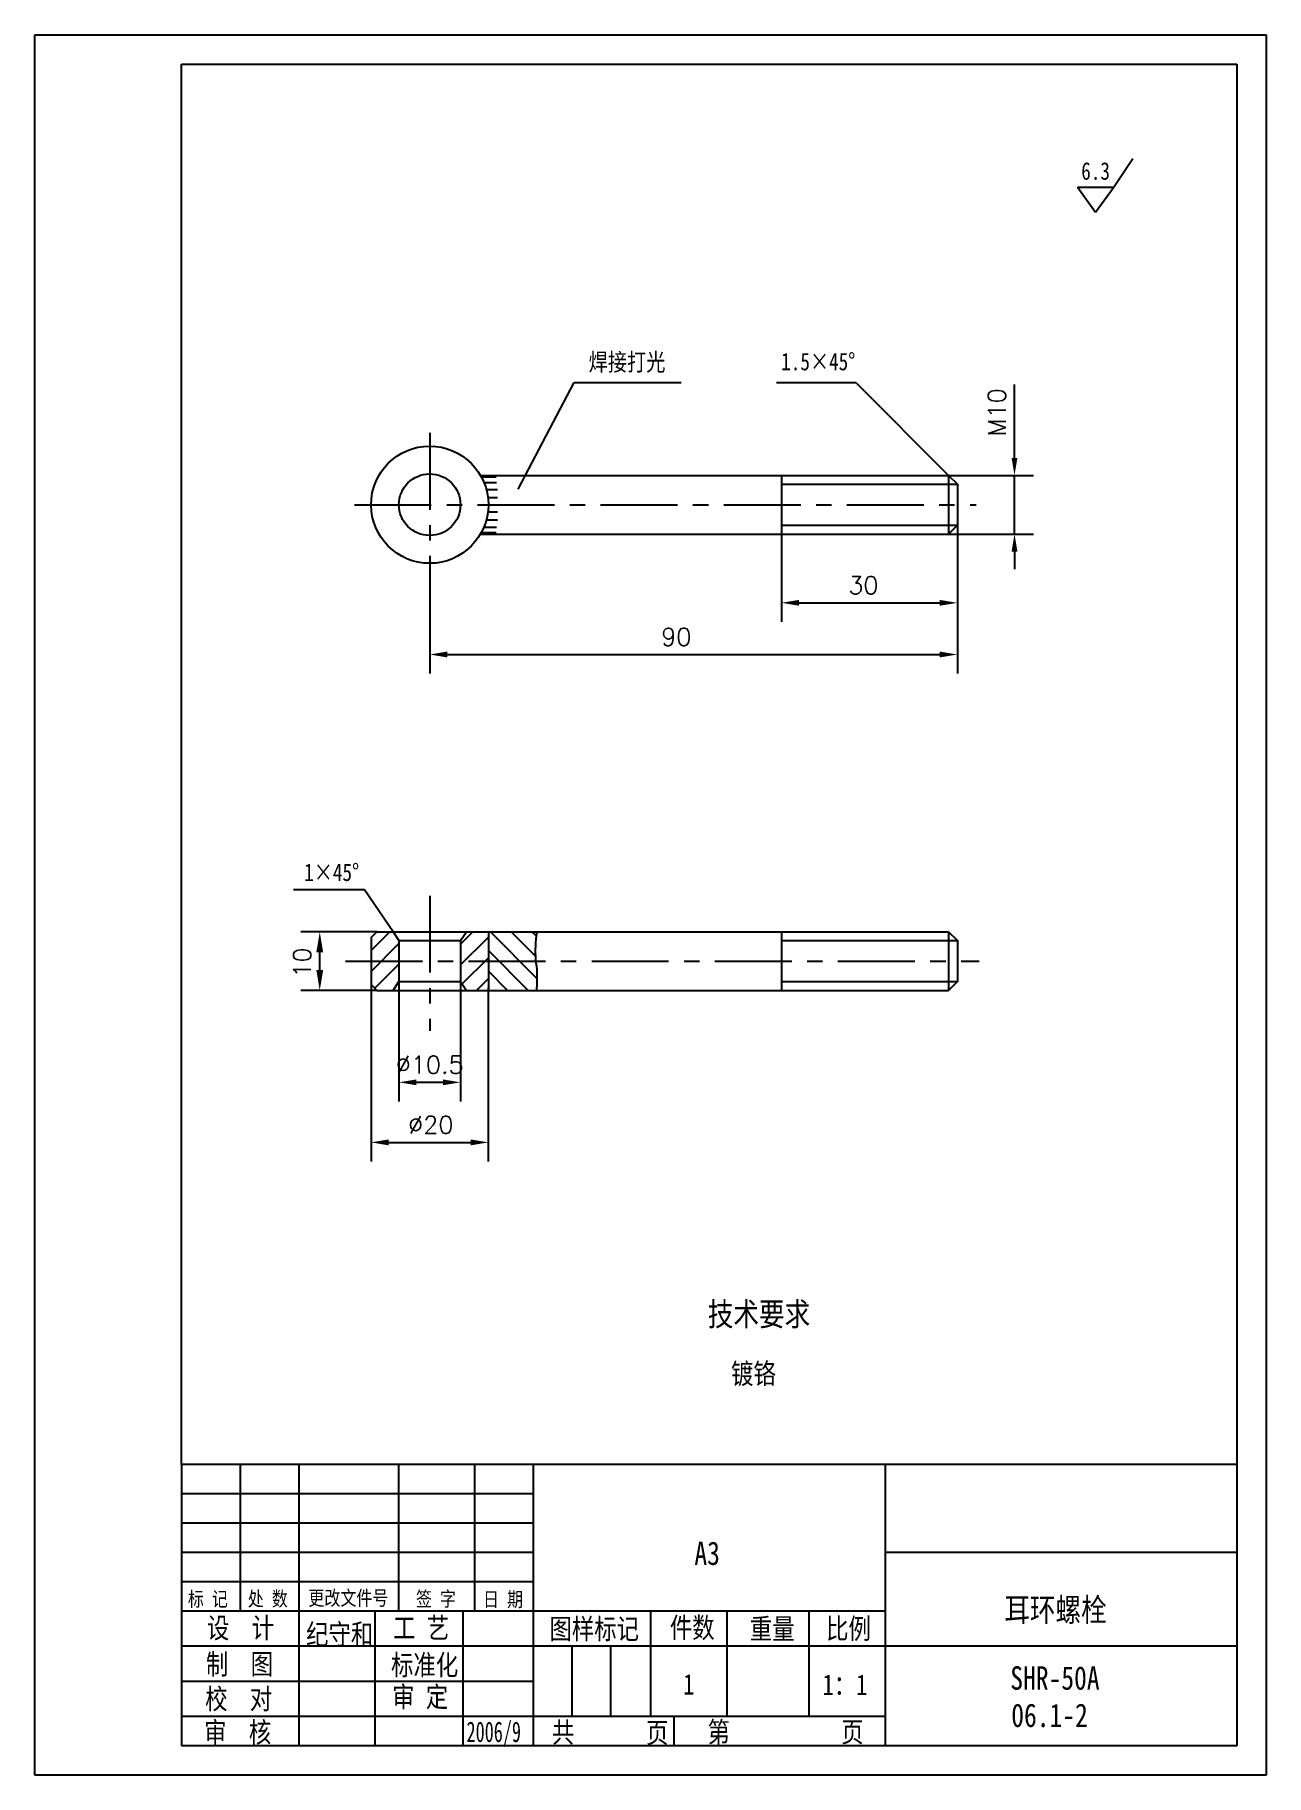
# Model space of a CAD drawing. Extents: x 346 to 556, y 136 to 433.
import ezdxf

# ---------------------------------------------------------------- set-up
doc = ezdxf.new("R2010")
doc.units = 0
doc.header["$LTSCALE"] = 10.5
doc.header["$MEASUREMENT"] = 0
doc.linetypes.add('CENTER', pattern=[2, 1.25, -0.25, 0.25, -0.25])
doc.layers.get('DEFPOINTS').update_dxf_attribs({"linetype": 'CONTINUOUS'})
doc.layers.add('PART', color=3, linetype='CONTINUOUS')
doc.layers.add('SMPEN_THICK', color=7, linetype='CONTINUOUS')
doc.styles.add('HZDX', font='', dxfattribs={"width": 0.8, "height": 7.5})
doc.styles.get("Standard").update_dxf_attribs({"font": 'txt.shx', "height": 3, "bigfont": 'hzfs.shx'})
doc.styles.get('HZDX').set_extended_font_data('SimSun')
doc.dimstyles.get("Standard").update_dxf_attribs({"dimtxt": 0.18, "dimasz": 0.18, "dimexe": 0.18, "dimexo": 0.0625, "dimgap": 0.09, "dimtad": 0, "dimtih": 1, "dimtoh": 1, "dimdec": 4, "dimzin": 0, "dimdsep": 46, "dimtxsty": 'Standard', "dimcen": 0.09, "dimadec": 0, "dimazin": 0, "dimtfac": 1, "dimtdec": 4, "dimtofl": 0, "dimtmove": 0, "dimatfit": 3, "dimfxl": 1, "dimtolj": 1, "dimtzin": 0, "dimarcsym": 0})

# ---------------------------------------------------------------- blocks, each defined once
blk = doc.blocks.new('*D0')
at = {"layer": 'DEFPOINTS', "color": 0, "transparency": 16777216}
for p in [(408.39, 271.08), (418.89, 271.08), (418.89, 253.89)]:
    blk.add_point(p, dxfattribs=at)
at = {"layer": 'SMPEN_THICK', "color": 2, "lineweight": -2, "transparency": 16777216}
for p, q in [((408.39, 271.08), (408.39, 250.64)), ((418.89, 271.08), (418.89, 250.64)), ((411.39, 253.89), (415.89, 253.89))]:
    blk.add_line(p, q, dxfattribs=at)
at = {"layer": 'SMPEN_THICK', "color": 2, "transparency": 16777216}
for points in [[(411.39, 254.39), (411.39, 253.39), (408.39, 253.89)], [(415.89, 254.39), (415.89, 253.39), (418.89, 253.89)]]:
    blk.add_solid(points, dxfattribs=at)
at = {"layer": 'SMPEN_THICK', "color": 2, "transparency": 16777216, "insert": (413.64, 256.89), "char_height": 3, "attachment_point": 5}
blk.add_mtext('\\A1;%%c10.5', dxfattribs=at)
blk = doc.blocks.new('*D1')
at = {"layer": 'DEFPOINTS', "color": 0, "transparency": 16777216}
for p in [(403.64, 271.08), (423.64, 270.08), (423.64, 243.64)]:
    blk.add_point(p, dxfattribs=at)
at = {"layer": 'SMPEN_THICK', "color": 2, "lineweight": -2, "transparency": 16777216}
for p, q in [((403.64, 271.08), (403.64, 240.39)), ((423.64, 270.08), (423.64, 240.39)), ((406.64, 243.64), (420.64, 243.64))]:
    blk.add_line(p, q, dxfattribs=at)
at = {"layer": 'SMPEN_THICK', "color": 2, "transparency": 16777216}
for points in [[(406.64, 244.14), (406.64, 243.14), (403.64, 243.64)], [(420.64, 244.14), (420.64, 243.14), (423.64, 243.64)]]:
    blk.add_solid(points, dxfattribs=at)
at = {"layer": 'SMPEN_THICK', "color": 2, "transparency": 16777216, "insert": (413.83, 246.64), "char_height": 3, "attachment_point": 5}
blk.add_mtext('\\A1;%%c20', dxfattribs=at)
blk = doc.blocks.new('*D2')
at = {"layer": 'DEFPOINTS', "color": 0, "transparency": 16777216}
for p in [(394.89, 279.58), (404.64, 279.58), (404.64, 269.58)]:
    blk.add_point(p, dxfattribs=at)
at = {"layer": 'SMPEN_THICK', "color": 2, "lineweight": -2, "transparency": 16777216}
for p, q in [((404.64, 279.58), (391.64, 279.58)), ((394.89, 273.08), (394.89, 276.08)), ((404.64, 269.58), (391.64, 269.58))]:
    blk.add_line(p, q, dxfattribs=at)
at = {"layer": 'SMPEN_THICK', "color": 2, "transparency": 16777216}
for points in [[(394.31, 276.08), (395.48, 276.08), (394.89, 279.58)], [(394.31, 273.08), (395.48, 273.08), (394.89, 269.58)]]:
    blk.add_solid(points, dxfattribs=at)
at = {"layer": 'SMPEN_THICK', "color": 2, "transparency": 16777216, "insert": (391.89, 274.33), "char_height": 3, "attachment_point": 5, "rotation": 90}
blk.add_mtext('\\A1;10', dxfattribs=at)
blk = doc.blocks.new('*D3')
at = {"layer": 'DEFPOINTS', "color": 0, "transparency": 16777216}
for p in [(501.64, 357.46), (501.64, 347.46), (513.38, 347.46)]:
    blk.add_point(p, dxfattribs=at)
at = {"layer": 'SMPEN_THICK', "color": 2, "lineweight": -2, "transparency": 16777216}
for p, q in [((513.38, 360.46), (513.38, 372.96)), ((501.64, 357.46), (516.63, 357.46)), ((513.38, 347.46), (513.38, 357.46)), ((501.64, 347.46), (516.63, 347.46)), ((513.38, 344.46), (513.38, 341.46))]:
    blk.add_line(p, q, dxfattribs=at)
at = {"layer": 'SMPEN_THICK', "color": 2, "transparency": 16777216}
for points in [[(512.88, 360.46), (513.88, 360.46), (513.38, 357.46)], [(512.88, 344.46), (513.88, 344.46), (513.38, 347.46)]]:
    blk.add_solid(points, dxfattribs=at)
at = {"layer": 'SMPEN_THICK', "color": 2, "transparency": 16777216, "insert": (510.38, 368.21), "char_height": 3, "attachment_point": 5, "rotation": 90}
blk.add_mtext('\\A1;M10', dxfattribs=at)
blk = doc.blocks.new('*D4')
at = {"layer": 'DEFPOINTS', "color": 0, "transparency": 16777216}
for p in [(503.64, 348.96), (413.64, 342.46), (503.64, 326.9)]:
    blk.add_point(p, dxfattribs=at)
at = {"layer": 'SMPEN_THICK', "color": 2, "lineweight": -2, "transparency": 16777216}
for p, q in [((503.64, 348.96), (503.64, 323.65)), ((413.64, 342.46), (413.64, 323.65)), ((416.64, 326.9), (500.64, 326.9))]:
    blk.add_line(p, q, dxfattribs=at)
at = {"layer": 'SMPEN_THICK', "color": 2, "transparency": 16777216}
for points in [[(416.64, 327.4), (416.64, 326.4), (413.64, 326.9)], [(500.64, 327.4), (500.64, 326.4), (503.64, 326.9)]]:
    blk.add_solid(points, dxfattribs=at)
at = {"layer": 'SMPEN_THICK', "color": 2, "transparency": 16777216, "insert": (455.7, 329.9), "char_height": 3, "attachment_point": 5}
blk.add_mtext('\\A1;90', dxfattribs=at)
blk = doc.blocks.new('*D5')
at = {"layer": 'DEFPOINTS', "color": 0, "transparency": 16777216}
for p in [(503.64, 348.96), (473.64, 347.46), (503.64, 335.72)]:
    blk.add_point(p, dxfattribs=at)
at = {"layer": 'SMPEN_THICK', "color": 2, "lineweight": -2, "transparency": 16777216}
for p, q in [((503.64, 348.96), (503.64, 332.47)), ((473.64, 347.46), (473.64, 332.47)), ((476.64, 335.72), (500.64, 335.72))]:
    blk.add_line(p, q, dxfattribs=at)
at = {"layer": 'SMPEN_THICK', "color": 2, "transparency": 16777216}
for points in [[(476.64, 336.22), (476.64, 335.22), (473.64, 335.72)], [(500.64, 336.22), (500.64, 335.22), (503.64, 335.72)]]:
    blk.add_solid(points, dxfattribs=at)
at = {"layer": 'SMPEN_THICK', "color": 2, "transparency": 16777216, "insert": (487.61, 338.72), "char_height": 3, "attachment_point": 5}
blk.add_mtext('\\A1;30', dxfattribs=at)

msp = doc.modelspace()

# ---------------------------------------------------------------- hatches: boundary and pattern name
at = {"layer": 'SMPEN_THICK'}
h = msp.add_hatch(dxfattribs=at)
h.set_pattern_fill('ANSI31', color=256, scale=20, style=0)
h.paths.add_polyline_path([(408.39487, 274.5821), (403.64487, 274.5821), (403.64487, 270.5821), (404.64487, 269.5821), (407.39487, 269.5821), (408.39487, 271.0821)])
h.paths.add_polyline_path([(408.39487, 278.0821), (407.39487, 279.5821), (404.64487, 279.5821), (403.64487, 278.5821), (403.64487, 274.5821), (408.39487, 274.5821)])
h.paths.add_polyline_path([(423.64487, 279.5821), (422.64487, 279.5821), (419.89487, 279.5821), (418.89487, 278.0821), (418.89487, 274.5821), (423.64487, 274.5821)])
h.paths.add_polyline_path([(423.64487, 274.5821), (418.89487, 274.5821), (418.89487, 271.0821), (419.89487, 269.5821), (423.64487, 269.5821)])
h = msp.add_hatch(dxfattribs=at)
h.set_pattern_fill('ANSI31', color=256, scale=20, angle=90, style=0)
edge = h.paths.add_edge_path()
edge.add_spline(control_points=[(431.74067, 274.5821), (431.71294, 274.85457), (431.58553, 276.36637), (431.72087, 278.87443), (431.90092, 279.5821)], knot_values=[4.023471077, 4.023471077, 4.023471077, 4.023471077, 5.391702584, 11.290057906, 11.290057906, 11.290057906, 11.290057906], degree=3, periodic=0)
edge.add_line((431.90092, 279.5821), (423.64487, 279.5821))
edge.add_line((423.64487, 279.5821), (423.64487, 274.5821))
edge.add_line((423.64487, 274.5821), (431.74067, 274.5821))
edge = h.paths.add_edge_path()
edge.add_spline(control_points=[(431.83778, 269.5821), (432.06378, 272.38729), (431.86478, 273.36263), (431.74067, 274.5821)], knot_values=[11.290057906, 11.290057906, 11.290057906, 11.290057906, 17.413746618, 17.413746618, 17.413746618, 17.413746618], degree=3, periodic=0)
edge.add_line((431.74067, 274.5821), (423.64487, 274.5821))
edge.add_line((423.64487, 274.5821), (423.64487, 269.5821))
edge.add_line((423.64487, 269.5821), (431.83778, 269.5821))

# ---------------------------------------------------------------- linework, layer by layer
at = {"layer": 'PART', "linetype": 'Continuous'}
for p, q in [((346.30103, 432.65178), (556.30103, 432.65178)), ((556.30103, 432.65178), (556.30103, 135.65178)), ((381.30103, 188.65178), (381.30103, 163.65178)), ((391.30103, 188.65178), (391.30103, 140.65178)), ((408.30103, 188.65178), (408.30103, 163.65178)), ((421.30103, 188.65178), (421.30103, 163.65178)), ((431.30103, 188.65178), (431.30103, 140.65178)), ((491.30103, 188.65178), (491.30103, 140.65178)), ((551.30103, 173.65178), (491.30103, 173.65178)), ((404.30103, 163.65178), (404.30103, 140.65178)), ((419.30103, 163.65178), (419.30103, 140.65178)), ((451.30103, 163.65178), (451.30103, 145.65178)), ((464.30103, 163.65178), (464.30103, 145.65178)), ((478.30103, 163.65178), (478.30103, 145.65178)), ((437.90103, 157.65178), (437.90103, 145.65178)), ((444.50103, 157.65178), (444.50103, 145.65178)), ((551.30103, 157.65178), (491.30103, 157.65178)), ((455.30103, 145.65178), (455.30103, 140.65178)), ((556.30103, 135.65178), (346.30103, 135.65178))]:
    msp.add_line(p, q, dxfattribs=at)
at = {"layer": 'PART', "color": 5, "linetype": 'Continuous'}
for p, q in [((371.30103, 427.65178), (551.30103, 427.65178)), ((551.30103, 427.65178), (551.30103, 140.65178)), ((422.30512, 357.46214), (451.04151, 357.46214)), ((451.04151, 357.46214), (502.14488, 357.46214)), ((473.64488, 357.46214), (473.64488, 347.46214)), ((502.14488, 357.46214), (503.64488, 355.96214)), ((503.64488, 355.96214), (503.64488, 348.96214)), ((502.14488, 347.46214), (503.64488, 348.96214)), ((422.30512, 347.46214), (451.04151, 347.46214)), ((451.04151, 347.46214), (502.14488, 347.46214)), ((371.30103, 188.65178), (371.30103, 140.65178)), ((551.30103, 140.65178), (371.30103, 140.65178))]:
    msp.add_line(p, q, dxfattribs=at)
at = {"layer": 'SMPEN_THICK', "color": 3}
msp.add_line((346.30103, 135.65178), (346.30103, 432.65178), dxfattribs=at)
at = {"layer": 'SMPEN_THICK', "color": 5}
for p, q in [((371.30103, 188.65178), (371.30103, 427.65178)), ((403.64487, 278.5821), (404.64487, 279.5821)), ((404.64487, 279.5821), (422.64487, 279.5821)), ((407.39487, 279.5821), (408.39487, 278.0821)), ((418.89487, 278.0821), (419.89487, 279.5821)), ((422.64487, 279.5821), (423.64487, 279.5821)), ((423.64487, 279.5821), (423.64487, 269.5821)), ((423.64487, 279.5821), (452.29289, 279.5821)), ((452.29289, 279.5821), (502.14488, 279.5821)), ((473.64488, 279.5821), (473.64488, 269.5821)), ((502.14488, 279.5821), (503.64488, 278.0821)), ((502.14488, 279.5821), (502.14488, 269.5821)), ((403.64487, 278.5821), (403.64487, 270.5821)), ((408.39487, 278.0821), (418.89487, 278.0821)), ((408.39487, 278.0821), (408.39487, 271.0821)), ((408.39487, 278.0821), (418.89487, 278.0821)), ((418.89487, 278.0821), (418.89487, 271.0821)), ((503.64488, 278.0821), (503.64488, 271.0821)), ((403.64487, 270.5821), (404.64487, 269.5821)), ((407.39487, 269.5821), (408.39487, 271.0821)), ((408.39487, 271.0821), (418.89487, 271.0821)), ((418.89487, 271.0821), (419.89487, 269.5821)), ((503.64488, 271.0821), (502.14488, 269.5821)), ((404.64487, 269.5821), (422.64487, 269.5821)), ((407.39487, 269.5821), (407.39487, 269.5821)), ((419.89487, 269.5821), (452.29289, 269.5821)), ((419.89487, 269.5821), (419.89487, 269.5821)), ((452.29289, 269.5821), (502.14488, 269.5821)), ((551.30103, 188.65178), (371.30103, 188.65178))]:
    msp.add_line(p, q, dxfattribs=at)
at = {"layer": 'SMPEN_THICK'}
for p, q in [((530.26214, 406.61134), (533.56042, 411.56316)), ((428.75729, 355.0916), (438.25978, 373.34526)), ((438.25978, 373.34526), (456.5268, 373.34526)), ((486.3539, 373.25312), (472.76556, 373.25312)), ((486.3539, 373.25312), (502.14488, 357.46214)), ((422.45551, 357.19529), (424.96745, 357.19529)), ((502.14488, 357.46214), (502.14488, 347.46214)), ((422.74218, 356.26708), (425.0327, 356.26708)), ((423.2539, 355.05131), (425.23546, 355.05131)), ((423.5695, 353.68755), (425.23546, 353.68755)), ((473.64488, 355.96214), (503.64488, 355.96214)), ((423.5695, 351.23673), (425.23546, 351.23673)), ((422.45551, 347.72899), (424.96745, 347.72899)), ((422.74218, 348.65721), (425.0327, 348.65721)), ((423.2539, 349.87298), (425.23546, 349.87298)), ((473.64488, 348.96214), (503.64488, 348.96214)), ((402.53364, 286.71685), (390.42894, 286.71685)), ((407.39487, 279.5821), (402.53364, 286.71685)), ((473.64488, 278.0821), (503.64488, 278.0821)), ((473.64488, 271.0821), (503.64488, 271.0821)), ((431.30103, 183.65178), (371.30103, 183.65178)), ((431.30103, 178.65178), (371.30103, 178.65178)), ((431.30103, 173.65178), (371.30103, 173.65178)), ((431.30103, 168.65178), (371.30103, 168.65178)), ((491.30103, 163.65178), (371.30103, 163.65178)), ((491.30103, 157.65178), (371.30103, 157.65178)), ((431.30103, 151.65178), (371.30103, 151.65178)), ((491.30103, 145.65178), (371.30103, 145.65178))]:
    msp.add_line(p, q, dxfattribs=at)
at = {"layer": 'SMPEN_THICK', "linetype": 'CENTER'}
for p, q in [((413.64487, 364.71041), (413.64487, 328.69391)), ((400.79213, 352.46214), (506.85876, 352.46214)), ((413.64487, 285.73357), (413.64487, 262.67355)), ((399.27353, 274.5821), (507.37893, 274.5821))]:
    msp.add_line(p, q, dxfattribs=at)
at = {"layer": 'SMPEN_THICK'}
msp.add_lwpolyline([(527.21722, 402.36011), (530.26214, 406.61134), (524.1723, 406.61134)], close=True, dxfattribs=at)
at = {"layer": 'SMPEN_THICK', "color": 5}
for radius in [10, 5.25]:
    msp.add_circle((413.64487, 352.46214), radius, dxfattribs=at)
at = {"layer": 'SMPEN_THICK'}
msp.add_open_spline([(431.90092, 279.5821), (431.72087, 278.87443), (431.47148, 274.25278), (432.11427, 273.01406), (431.83778, 269.5821)], degree=3, knots=[4.023471077, 4.023471077, 4.023471077, 4.023471077, 9.921826399, 17.413746618, 17.413746618, 17.413746618, 17.413746618], dxfattribs=at)

# ---------------------------------------------------------------- texts
at = {"layer": 'SMPEN_THICK', "style": 'HZDX'}
for s, height, width, p in [('6.3', 3, 0.8, (524.76009, 407.91426)), ('焊接打光', 3, 0.8, (440.75396, 375.31431)), ('1.5×45%%D', 3, 0.8, (473.59196, 375.39686)), ('1×45%%D', 3, 0.8, (392.23894, 288.24327)), ('技术要求', 4, 0.8, (461.07628, 212.32852)), ('镀铬', 3.5, 0.8, (465.03891, 202.4287)), ('A3', 4, 0.8, (458.78476, 171.52958)), ('标 记', 2.5, 0.8, (372.40088, 164.47542)), ('处 数', 2.5, 0.8, (382.62776, 164.5106)), ('更改文件号', 2.5, 0.8, (392.95689, 164.6421)), ('签 字', 2.5, 0.8, (411.30259, 164.48854)), ('日 期', 2.5, 0.8, (422.74459, 164.40394)), ('耳环螺栓', 4, 0.8, (511.64536, 161.89142)), ('设  计', 3.5, 0.8, (375.66172, 159.03368)), ('纪守和', 3.5, 0.8, (392.55701, 157.95039)), ('工 艺', 3.5, 0.8, (407.41446, 159.04492)), ('图样标记', 3.5, 0.8, (434.0591, 158.8725)), ('件数', 3.5, 0.8, (454.60179, 159.07828)), ('重量', 3.5, 0.8, (468.24714, 158.89533)), ('比例', 3.5, 0.8, (481.25205, 158.91815)), ('制  图', 3.5, 0.8, (375.47868, 152.84857)), ('标准化', 3.5, 0.8, (407.04839, 152.71127)), ('1', 3.5, 0.8, (456.85912, 149.41864)), ('1：1', 3.5, 0.8, (480.64522, 149.34093)), ('SHR-50A', 4, 0.8, (512.6566, 150.23707)), ('校  对', 3.5, 0.8, (375.35291, 146.92646)), ('审 定', 3.5, 0.8, (407.25426, 147.28077)), ('06.1-2', 4, 0.8, (512.82515, 143.8774)), ('审  核', 3.5, 0.8, (375.16988, 141.23295)), ('2006/9', 3.5, 0.65, (419.92759, 141.31124)), ('共', 3.5, 0.8, (434.49367, 141.2203)), ('页', 3.5, 0.8, (450.5529, 141.14024)), ('第', 3.5, 0.8, (461.02976, 141.26595)), ('页', 3.5, 0.8, (483.82648, 141.26595))]:
    msp.add_text(s, height=height, dxfattribs=dict(at, width=width)).set_placement(p)

# ---------------------------------------------------------------- dimensions: what is measured, and where the dimension line sits
at = {"layer": 'SMPEN_THICK'}
dim = msp.add_linear_dim(base=(513.38303, 347.46214), p1=(501.64488, 357.46214), p2=(501.64488, 347.46214), angle=90, text='M<>', dimstyle='Standard', override={"dimtxt": 5, "dimasz": 3, "dimexe": 3.25, "dimexo": 0, "dimgap": 1.5, "dimtad": 1, "dimtih": 0, "dimtoh": 0, "dimzin": 8, "dimclrd": 2, "dimclre": 2, "dimclrt": 2, "dimtm": 0.115, "dimtfac": 0.66667, "dimtofl": 1, "dimatfit": 1, "dimtvp": 5, "dimtzin": 8}, dxfattribs=at)
dim.commit()
dim.dimension.update_dxf_attribs({"geometry": '*D3', "text_midpoint": (513.38303, 368.21214), "dimtype": 160})
for base, p1, picture, middle in [((503.64488, 326.90486), (413.64487, 342.46214), '*D4', (455.70445, 326.90486)), ((503.64488, 335.72206), (473.64488, 347.46214), '*D5', (487.61343, 335.72206))]:
    dim = msp.add_linear_dim(base=base, p1=p1, p2=(503.64488, 348.96214), dimstyle='Standard', override={"dimtxt": 5, "dimasz": 3, "dimexe": 3.25, "dimexo": 0, "dimgap": 1.5, "dimtad": 1, "dimtih": 0, "dimtoh": 0, "dimzin": 8, "dimclrd": 2, "dimclre": 2, "dimclrt": 2, "dimtm": 0.115, "dimtfac": 0.66667, "dimtofl": 1, "dimatfit": 1, "dimtvp": 5, "dimtzin": 8}, dxfattribs=at)
    dim.commit()
    dim.dimension.update_dxf_attribs({"geometry": picture, "text_midpoint": middle, "dimtype": 160})
dim = msp.add_linear_dim(base=(394.89378, 279.5821), p1=(404.64487, 269.5821), p2=(404.64487, 279.5821), angle=90, dimstyle='Standard', override={"dimtxt": 5, "dimasz": 3.5, "dimexe": 3.25, "dimexo": 0, "dimgap": 1.5, "dimtad": 1, "dimtih": 0, "dimtoh": 0, "dimzin": 8, "dimclrd": 2, "dimclre": 2, "dimclrt": 2, "dimtm": 0.115, "dimtfac": 0.66667, "dimtofl": 1, "dimatfit": 1, "dimtvp": 5, "dimtzin": 8}, dxfattribs=at)
dim.commit()
dim.dimension.update_dxf_attribs({"geometry": '*D2', "text_midpoint": (394.89378, 274.3321), "dimtype": 160})
for base, p1, p2, picture, middle in [((423.64487, 243.64361), (403.64487, 271.0821), (423.64487, 270.0821), '*D1', (413.82718, 243.64361)), ((418.89487, 253.88692), (408.39487, 271.0821), (418.89487, 271.0821), '*D0', (413.64487, 253.88692))]:
    dim = msp.add_linear_dim(base=base, p1=p1, p2=p2, text='%%c<>', dimstyle='Standard', override={"dimtxt": 5, "dimasz": 3, "dimexe": 3.25, "dimexo": 0, "dimgap": 1.5, "dimtad": 1, "dimtih": 0, "dimtoh": 0, "dimzin": 8, "dimclrd": 2, "dimclre": 2, "dimclrt": 2, "dimtm": 0.115, "dimtfac": 0.66667, "dimtofl": 1, "dimatfit": 1, "dimtvp": 5, "dimtzin": 8}, dxfattribs=at)
    dim.commit()
    dim.dimension.update_dxf_attribs({"geometry": picture, "text_midpoint": middle, "dimtype": 160})

doc.saveas('drawing.dxf')
